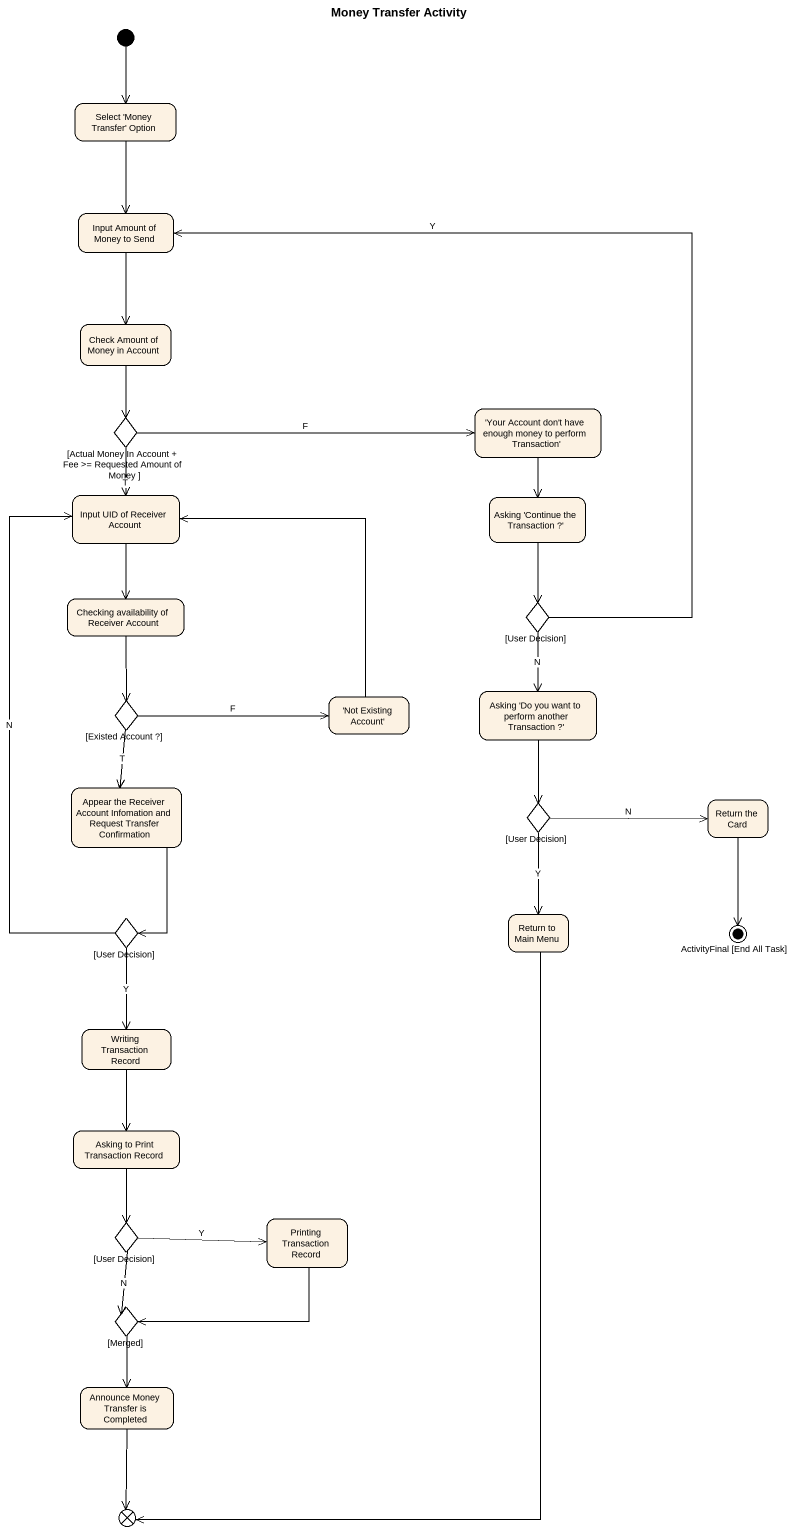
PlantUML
@startuml
title Money Transfer Activity
hide empty description
state "Select 'Money Transfer' Option" as Select_Money_Transfer_Option
state "Input Amount of Money to Send" as Input_Amount_of_Money_to
state "Check Amount of Money in Account" as Check_Amount_of_Money_in
state "'Your Account don't have enough money to perform Transaction'" as Your_Account_don_t_have
state "[Actual Money In Account + Fee >= Requested Amount of Money ]" as Actual_Money_In_Account_Fee <<choice>>
state "Input UID of Receiver Account" as Input_UID_of_Receiver
state "Asking 'Continue the Transaction ?'" as Asking_Continue_the
state "Checking availability of Receiver Account" as Checking_availability_of
state "[User Decision]" as User_Decision <<choice>>
state "[Existed Account ?]" as Existed_Account <<choice>>
state "'Not Existing Account'" as Not_Existing_Account
state "Asking 'Do you want to perform another Transaction ?'" as Asking_Do_you_want_to
state "Appear the Receiver Account Infomation and Request Transfer Confirmation" as Appear_the_Receiver_Account
state "[User Decision]" as User_Decision_2 <<choice>>
state "Return the Card" as Return_the_Card
state "[User Decision]" as User_Decision_3 <<choice>>
state "Return to Main Menu" as Return_to_Main_Menu
state "ActivityFinal [End All Task]" as ActivityFinal_End_All_Task <<end>>
state "Writing Transaction Record" as Writing_Transaction_Record
state "Asking to Print Transaction Record" as Asking_to_Print_Transaction
state "[User Decision]" as User_Decision_4 <<choice>>
state "Printing Transaction Record" as Printing_Transaction_Record
state "[Merged]" as Merged <<choice>>
state "Announce Money Transfer is Completed" as Announce_Money_Transfer_is
state flowfinal1 <<end>>
[*] --> Select_Money_Transfer_Option
Select_Money_Transfer_Option --> Input_Amount_of_Money_to
Input_Amount_of_Money_to --> Check_Amount_of_Money_in
Check_Amount_of_Money_in --> Actual_Money_In_Account_Fee
Your_Account_don_t_have --> Asking_Continue_the
Actual_Money_In_Account_Fee -right-> Your_Account_don_t_have : F
Actual_Money_In_Account_Fee --> Input_UID_of_Receiver : T
Input_UID_of_Receiver --> Checking_availability_of
Asking_Continue_the --> User_Decision
Checking_availability_of --> Existed_Account
User_Decision -up-> Input_Amount_of_Money_to : Y
User_Decision --> Asking_Do_you_want_to : N
Existed_Account -right-> Not_Existing_Account : F
Existed_Account --> Appear_the_Receiver_Account : T
Not_Existing_Account -up-> Input_UID_of_Receiver
Asking_Do_you_want_to --> User_Decision_2
Appear_the_Receiver_Account --> User_Decision_3
User_Decision_2 -right-> Return_the_Card : N
User_Decision_2 --> Return_to_Main_Menu : Y
Return_the_Card --> ActivityFinal_End_All_Task
User_Decision_3 -up-> Input_UID_of_Receiver : N
User_Decision_3 --> Writing_Transaction_Record : Y
Return_to_Main_Menu --> flowfinal1
Writing_Transaction_Record --> Asking_to_Print_Transaction
Asking_to_Print_Transaction --> User_Decision_4
User_Decision_4 -right-> Printing_Transaction_Record : Y
User_Decision_4 --> Merged : N
Printing_Transaction_Record -left-> Merged
Merged --> Announce_Money_Transfer_is
Announce_Money_Transfer_is --> flowfinal1
@enduml
